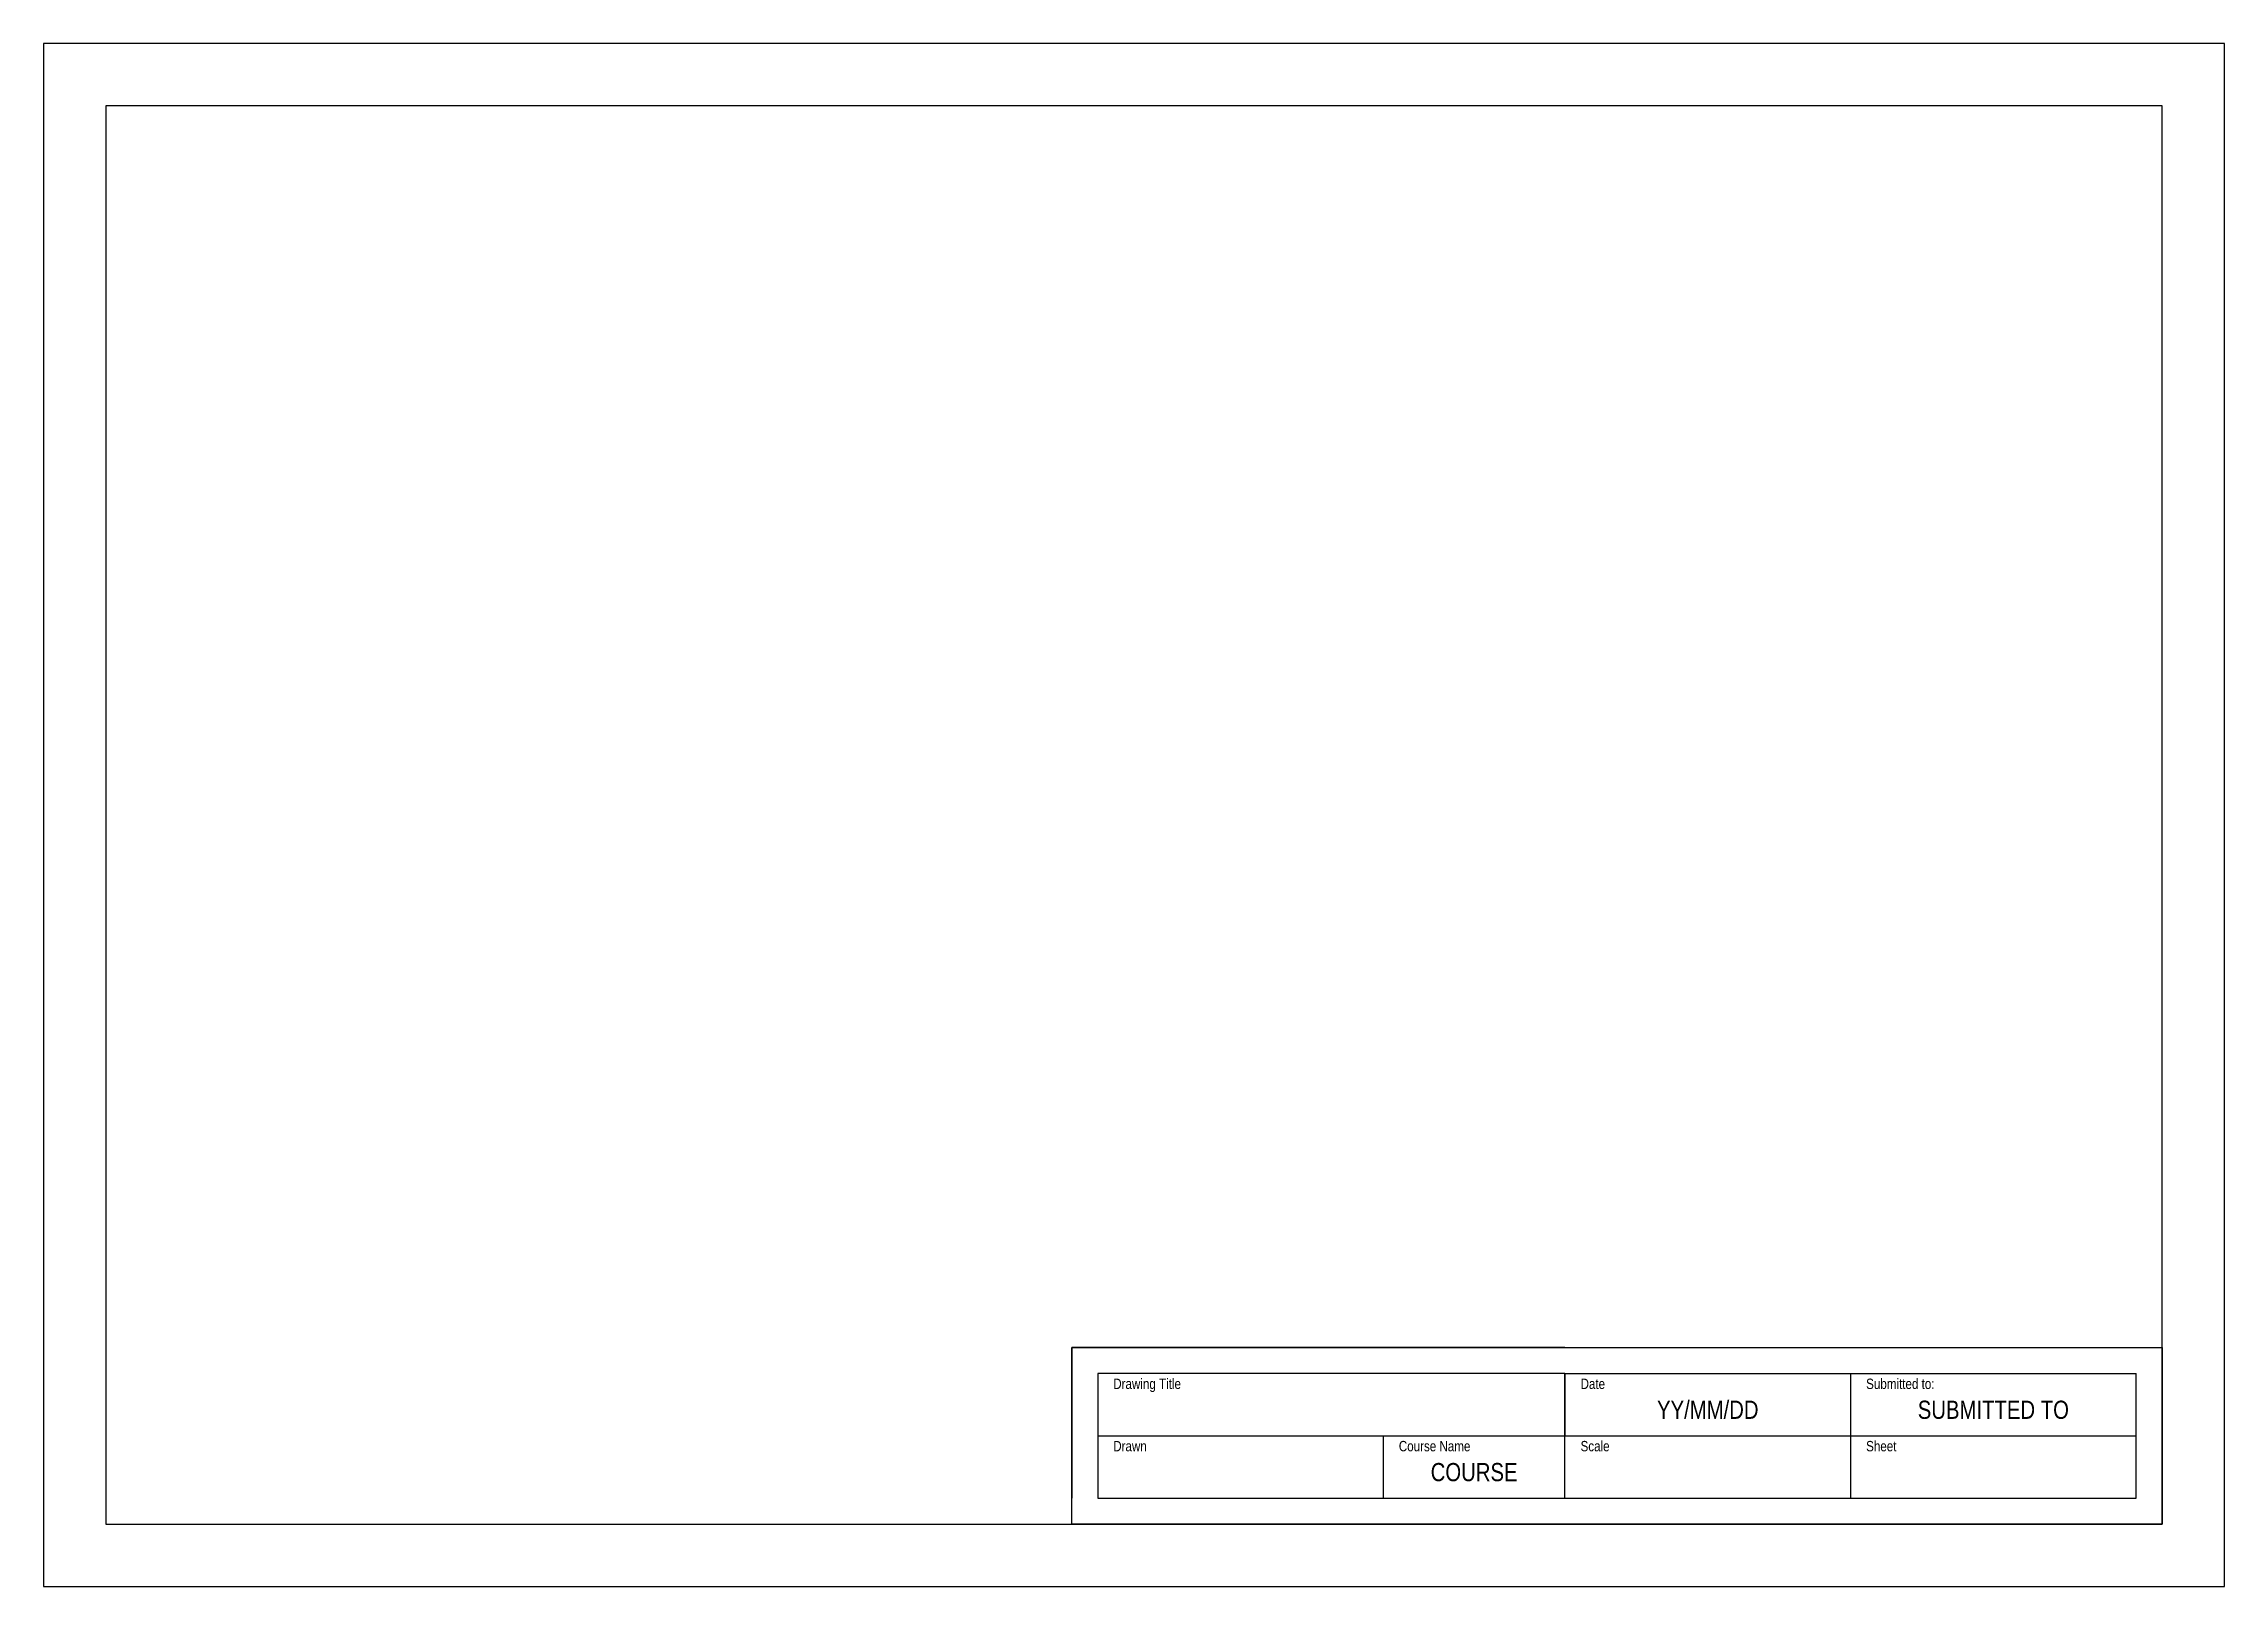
# Paper-space layout 'A3' of a CAD drawing. Header units: metres, sheet in millimetres. Extents: x -1 to 419, y -1 to 296.
import ezdxf
from ezdxf.enums import TextEntityAlignment as Align

# ---------------------------------------------------------------- set-up
doc = ezdxf.new("R2010")
doc.units = ezdxf.units.M
doc.layers.add('G-ANNOTATIONS', color=1, linetype='Continuous', lineweight=9)
doc.layers.add('G-BORDER LR', color=4, linetype='Continuous', lineweight=25)
doc.styles.add('001 Drawing Text', font='arial.ttf', dxfattribs={"width": 0.8, "height": 2})
doc.styles.add('001 Title Text', font='arial.ttf', dxfattribs={"width": 0.8, "height": 3.5})

# ---------------------------------------------------------------- blocks, each defined once
blk = doc.blocks.new('A3 border and title block')
at = {"layer": 'Defpoints'}
blk.add_lwpolyline([(420, 297), (0, 297), (0, 0), (420, 0)], close=True, dxfattribs=at)
at = {"layer": 'G-BORDER LR'}
for p, q in [((293, 46), (198, 46)), ((198, 46), (198, 17)), ((293, 41), (203, 41)), ((203, 41), (203, 17)), ((293, 17), (293, 41)), ((348, 41), (348, 17)), ((403, 17), (403, 41)), ((203, 29), (206, 29)), ((258, 29), (258, 17)), ((348, 17), (403, 17))]:
    blk.add_line(p, q, dxfattribs=at)
for points in [[(408, 285), (12, 285), (12, 12), (408, 12), (408, 285)], [(293, 41), (348, 41)], [(293, 41), (293, 29)], [(348, 41), (403, 41)], [(203, 29), (293, 29)], [(293, 29), (403, 29)], [(203, 17), (293, 17)], [(293, 17), (348, 17)]]:
    blk.add_lwpolyline(points, dxfattribs=at)
blk.add_lwpolyline([(198, 46), (408, 46), (408, 12), (198, 12)], close=True, dxfattribs=at)
at = {"layer": 'G-ANNOTATIONS', "style": '001 Drawing Text', "width": 0.8}
for s, p in [('Drawing Title', (206, 39)), ('Date', (296, 39)), ('Submitted to:', (351, 39)), ('Drawn', (206, 27)), ('Course Name', (261, 27)), ('Scale', (296, 27)), ('Sheet', (351, 27))]:
    blk.add_text(s, height=2, dxfattribs=at).set_placement(p, align=Align.MIDDLE_LEFT)
at = {"layer": 'G-ANNOTATIONS', "style": '001 Title Text', "width": 0.8}
for tag, p in [('DRAWINGTITLE', (248, 33.93)), ('DATE', (320.5, 34)), ('SUBMITTED_TO', (375.5, 34)), ('YOURNAME', (230.5, 22)), ('COURSE_NO', (275.5, 22)), ('SCALE', (320.5, 22)), ('SHEET', (375.5, 21.98))]:
    blk.add_attdef(tag, text='', height=3.5, dxfattribs=at).set_placement(p, align=Align.MIDDLE_CENTER)

psp = doc.layouts.new('A3')

# ---------------------------------------------------------------- block references
at = {"layer": 'G-ANNOTATIONS'}
psp.add_blockref('A3 border and title block', (-0.74, -0.76), dxfattribs=at).add_auto_attribs({'SUBMITTED_TO': 'SUBMITTED TO', 'DATE': 'YY/MM/DD', 'COURSE_NO': 'COURSE'})

doc.saveas('drawing.dxf')
